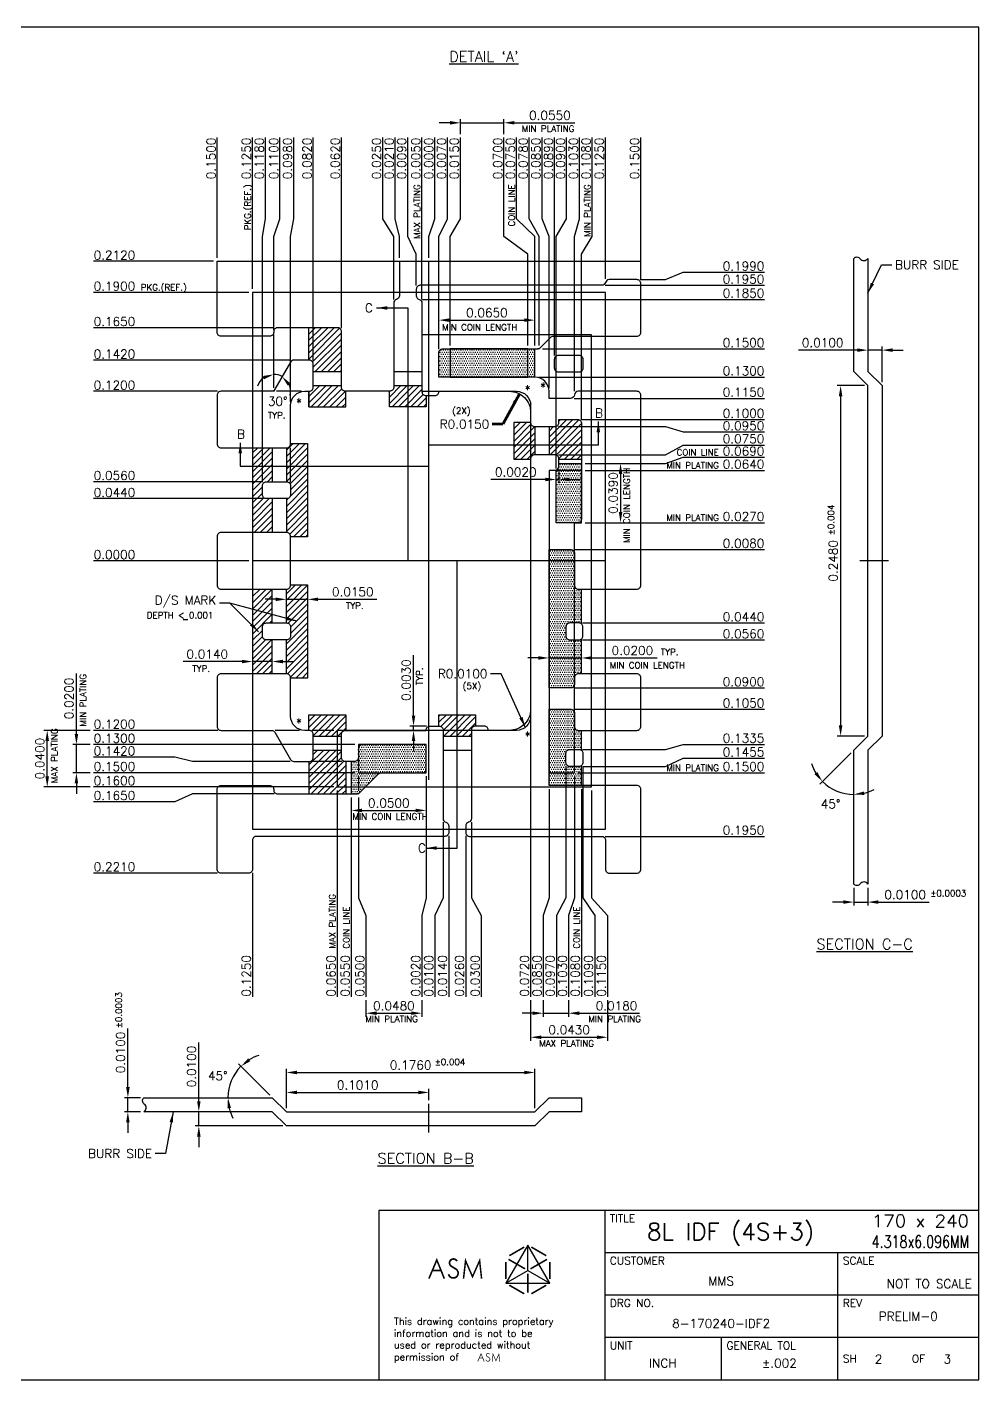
# Model space of a CAD drawing. Extents: x 5 to 821, y 9 to 392.
# Drawn here: x 279.4 to 547.9, y 9 to 392 of the extents above; entities that cross this region are included whole.
import ezdxf
from ezdxf.enums import TextEntityAlignment as Align
from ezdxf.lldxf.tags import DXFTag

# ---------------------------------------------------------------- set-up
doc = ezdxf.new("R2010")
doc.units = 0
doc.header["$LTSCALE"] = 8
doc.header["$MEASUREMENT"] = 0
for name, color, linetype in [('CEN', 2, 'CENTER'), ('COIN-LINE', 4, 'Continuous'), ('DIM', 7, 'Continuous'), ('LF-LINE', 1, 'Continuous'), ('PKG-OUT', 3, 'HIDDEN'), ('PLOTTING-AREA', 5, 'Continuous')]:
    doc.layers.add(name, color=color, linetype=linetype)
doc.styles.add('SIMPLEX', font='SIMPLEX.shx', dxfattribs={"height": 2.5})
doc.styles.get("Standard").update_dxf_attribs({"font": 'SIMPLEX', "height": 3})
tags = doc.linetypes.add('CENTER', pattern=[2, 1.25, -0.25, 0.25, -0.25]).pattern_tags.tags
tags[10:11] = [DXFTag(74, 4), DXFTag(75, 0), DXFTag(340, '0'), DXFTag(46, 1.0), DXFTag(50, 0.0), DXFTag(44, 0.0), DXFTag(45, 0.0)]
tags[8:9] = [DXFTag(74, 4), DXFTag(75, 0), DXFTag(340, '0'), DXFTag(46, 1.0), DXFTag(50, 0.0), DXFTag(44, 0.0), DXFTag(45, 0.0)]
tags[6:7] = [DXFTag(74, 4), DXFTag(75, 0), DXFTag(340, '0'), DXFTag(46, 1.0), DXFTag(50, 0.0), DXFTag(44, 0.0), DXFTag(45, 0.0)]
tags[4:5] = [DXFTag(74, 4), DXFTag(75, 0), DXFTag(340, '0'), DXFTag(46, 1.0), DXFTag(50, 0.0), DXFTag(44, 0.0), DXFTag(45, 0.0)]
tags = doc.linetypes.add('HIDDEN', pattern=[0.375, 0.25, -0.125]).pattern_tags.tags
tags[6:7] = [DXFTag(74, 4), DXFTag(75, 0), DXFTag(340, '0'), DXFTag(46, 1.0), DXFTag(50, 0.0), DXFTag(44, 0.0), DXFTag(45, 0.0)]
tags[4:5] = [DXFTag(74, 4), DXFTag(75, 0), DXFTag(340, '0'), DXFTag(46, 1.0), DXFTag(50, 0.0), DXFTag(44, 0.0), DXFTag(45, 0.0)]
doc.dimstyles.get("Standard").update_dxf_attribs({"dimtxt": 0.18, "dimasz": 0.18, "dimexe": 0.18, "dimexo": 0.0625, "dimgap": 0.09, "dimtad": 0, "dimtih": 1, "dimtoh": 1, "dimdec": 4, "dimzin": 0, "dimdsep": 46, "dimtxsty": 'Standard', "dimcen": 0.09, "dimadec": 0, "dimazin": 0, "dimtfac": 1, "dimtdec": 4, "dimtofl": 0, "dimtmove": 0, "dimatfit": 3, "dimfxl": 0, "dimtolj": 1, "dimtzin": 0, "dimarcsym": 0})
pattern_1 = [(0, (275.1067, 0), (0.3125, 0.625), [0, -0.625])]

# ---------------------------------------------------------------- blocks, each defined once
blk = doc.blocks.new('TABLET1')
at = {"layer": 'PLOTTING-AREA', "color": 1}
for p, q in [((149.21, 47.2), (142.98, 36.4)), ((149.21, 40), (149.21, 47.2)), ((155.45, 36.4), (149.21, 47.2)), ((142.98, 36.4), (149.21, 40)), ((149.21, 40), (155.45, 36.4)), ((142.98, 36.4), (155.45, 36.4))]:
    blk.add_line(p, q, dxfattribs=at)
at = {"layer": 'PLOTTING-AREA'}
for p, q in [((277, 45), (171, 45)), ((277, 33), (171, 33)), ((277, 21), (171, 21)), ((204, 21), (204, 9))]:
    blk.add_line(p, q, dxfattribs=at)
blk.add_lwpolyline([(5, 392), (5, 9), (277, 9), (277, 392)], close=True, dxfattribs=at)
for points in [[(277, 57), (107, 57), (107, 9)], [(171, 57), (171, 9)], [(237, 45), (237, 9)]]:
    blk.add_lwpolyline(points, dxfattribs=at)
at = {"layer": 'PLOTTING-AREA', "color": 1}
for points, const_width in [([(143.99, 44.18), (148.2, 46.61)], 0.45), ([(150.23, 46.61), (154.44, 44.18)], 0.45), ([(121.2, 37.67), (123.44, 42.97), (125.58, 37.67)], 0.453), ([(131.01, 37.67), (131.59, 42.75), (133.55, 38.24), (135.57, 42.75), (136.13, 37.67)], 0.432), ([(142.98, 37.57), (142.98, 42.43)], 0.45), ([(143.76, 43.15), (148.43, 40.45)], 0.45), ([(149.99, 40.45), (154.67, 43.15)], 0.45), ([(155.45, 42.43), (155.45, 37.57)], 0.45), ([(122.19, 40), (124.64, 40)], 0.453), ([(149.21, 33.7), (149.21, 39.1)], 0.45), ([(148.2, 33.39), (143.99, 35.82)], 0.45), ([(154.44, 35.82), (150.23, 33.39)], 0.45), ([(135.04, 14.2), (135.97, 16.41), (136.87, 14.2)], 0.189), ([(139.13, 14.2), (139.37, 16.32), (140.19, 14.44), (141.03, 16.32), (141.26, 14.2)], 0.18), ([(135.45, 15.18), (136.47, 15.18)], 0.189)]:
    blk.add_lwpolyline(points, dxfattribs=dict(at, const_width=const_width))
at = {"layer": 'PLOTTING-AREA', "color": 1, "flags": 128}
for points, const_width in [([(129.17, 42.63, 1.322767), (127.58, 41.17), (128.84, 40.4, -1.508624), (126.78, 38.94)], 0.48), ([(138.36, 16.27, 1.322767), (137.7, 15.67), (138.22, 15.34, -1.508624), (137.37, 14.73)], 0.2)]:
    blk.add_lwpolyline(points, format="xyb", dxfattribs=dict(at, const_width=const_width))
at = {"layer": 'PLOTTING-AREA', "color": 7, "style": 'SIMPLEX'}
for s, height, p in [('TITLE', 2.2, (172.5, 53.65)), ('CUSTOMER', 2.2, (172.5, 41.65)), ('SCALE', 2.2, (238.5, 41.65)), ('DRG NO.', 2.2, (172.5, 29.65)), ('REV', 2.2, (238.5, 29.65)), ('This drawing contains proprietary', 2, (111.31, 24.59)), ('information and is not to be', 2, (111.31, 21.23)), ('used or reproducted without', 2, (111.31, 17.87)), ('UNIT', 2.2, (172.5, 17.65)), ('GENERAL TOL', 2.2, (205.5, 17.65)), ('permission of', 2, (111.31, 14.5))]:
    blk.add_text(s, height=height, dxfattribs=at).set_placement(p)
for s, p in [('SH', (238.5, 15)), ('OF', (258, 15))]:
    blk.add_text(s, height=2.2, dxfattribs=at).set_placement(p, align=Align.MIDDLE_LEFT)
blk = doc.blocks.new('INT2')
for p, q in [((-0.082, 0.134), (-0.062, 0.134)), ((-0.025, 0.134), (-0.005, 0.134)), ((-0.082, 0.124), (-0.062, 0.124)), ((-0.025, 0.124), (-0.005, 0.124)), ((0.075, 0.095), (0.075, 0.075)), ((0.085, 0.095), (0.085, 0.075)), ((-0.111, 0.08), (-0.111, 0.056)), ((-0.101, 0.08), (-0.101, 0.056)), ((-0.111, 0.044), (-0.111, 0.02)), ((-0.101, 0.044), (-0.101, 0.02)), ((-0.111, -0.044), (-0.111, -0.02)), ((-0.101, -0.044), (-0.101, -0.02)), ((-0.111, -0.08), (-0.111, -0.056)), ((-0.101, -0.08), (-0.101, -0.056)), ((-0.082, -0.124), (-0.062, -0.124)), ((0.01, -0.124), (0.03, -0.124)), ((-0.082, -0.134), (-0.062, -0.134)), ((0.01, -0.134), (0.03, -0.134))]:
    blk.add_line(p, q)
blk.add_lwpolyline([(-0.021, 0.212), (-0.021, 0.18765, -0.334986), (-0.023, 0.185, 0.334986), (-0.025, 0.18235), (-0.025, 0.12276, -0.414214), (-0.02776, 0.12), (-0.05924, 0.12, -0.414214), (-0.062, 0.12276), (-0.062, 0.16224, 0.414214), (-0.06476, 0.165), (-0.10724, 0.165, 0.414214), (-0.11, 0.16224), (-0.11, 0.16176, -0.414214), (-0.11276, 0.159), (-0.14724, 0.159, -0.414214), (-0.15, 0.16176), (-0.15, 0.212)], format="xyb")
for points in [[(0.072, 0.11), (0.072, 0.09776, 0.414214), (0.07476, 0.095), (0.08924, 0.095, 0.414214), (0.092, 0.09776), (0.092, 0.1), (0.10524, 0.1, -0.414214), (0.108, 0.09724), (0.108, 0.02976, -0.414214), (0.10524, 0.027), (0.09, 0.027), (0.09, 0.06288, -0.223622), (0.091, 0.065, 0.223622), (0.092, 0.06712), (0.092, 0.07224, 0.414214), (0.08924, 0.075), (0.07476, 0.075, 0.414214), (0.072, 0.07224), (0.072, -0.11, -0.414214), (0.062, -0.12), (0.042, -0.12), (0.042, -0.11976, 0.414214), (0.03924, -0.117), (0.03276, -0.117, 0.414214), (0.03, -0.11976), (0.03, -0.18235, -0.334986), (0.028, -0.185, 0.334986), (0.026, -0.18765), (0.026, -0.19224, 0.414214), (0.02876, -0.195), (0.12224, -0.195, -0.414214), (0.125, -0.19776), (0.125, -0.21824, 0.414214), (0.12776, -0.221), (0.14724, -0.221, 0.414214), (0.15, -0.21824), (0.15, -0.16176, 0.414214), (0.14724, -0.159), (0.085, -0.159), (0.085, -0.105), (0.10024, -0.105, -0.414214), (0.103, -0.10776), (0.103, -0.11724, 0.414214), (0.10576, -0.12), (0.14724, -0.12, 0.414214), (0.15, -0.11724), (0.15, -0.08276, 0.414214), (0.14724, -0.08), (0.10576, -0.08, 0.414214), (0.103, -0.08276), (0.103, -0.08724, -0.414214), (0.10024, -0.09), (0.085, -0.09), (0.085, 0.008), (0.10024, 0.008, -0.414214), (0.103, 0.00524), (0.103, -0.01724, 0.414214), (0.10576, -0.02), (0.14724, -0.02, 0.414214), (0.15, -0.01724), (0.15, 0.11724, 0.414214), (0.14724, 0.12), (0.10574, 0.12, 0.387232), (0.103, 0.1175, -0.387232), (0.10026, 0.115), (0.085, 0.115), (0.085, 0.12, 0.414214), (0.075, 0.13), (0.007, 0.13), (0.007, 0.14724, -0.414214), (0.00976, 0.15), (0.07686, 0.15, 0.198912), (0.07881, 0.15081), (0.08619, 0.15819, -0.198912), (0.08814, 0.159), (0.14724, 0.159, 0.414214), (0.15, 0.16176), (0.15, 0.19624, 0.414214), (0.14724, 0.199), (0.12765, 0.199, 0.334986), (0.125, 0.197, -0.334986), (0.12235, 0.195), (-0.00624, 0.195, 0.414214), (-0.009, 0.19224), (-0.009, 0.18765, 0.334986), (-0.007, 0.185, -0.334986), (-0.005, 0.18235), (-0.005, 0.11976, 0.414214), (-0.00224, 0.117), (0.00424, 0.117, 0.414214), (0.007, 0.11976), (0.007, 0.12), (0.062, 0.12, -0.414214)], [(0.109, 0.14274), (0.109, 0.13626, -0.414214), (0.10624, 0.1335), (0.09176, 0.1335, -0.414214), (0.089, 0.13626), (0.089, 0.14274, -0.414214), (0.09176, 0.1455), (0.10624, 0.1455, -0.414214)], [(-0.08476, 0.142), (-0.09571, 0.142, 0.267949), (-0.09809, 0.14062), (-0.1092, 0.12138, -0.267949), (-0.11159, 0.12), (-0.14724, 0.12, 0.414214), (-0.15, 0.11724), (-0.15, 0.08276, 0.414214), (-0.14724, 0.08), (-0.10076, 0.08, 0.414214), (-0.098, 0.08276), (-0.098, 0.11, -0.414214), (-0.088, 0.12), (-0.08476, 0.12, 0.414214), (-0.082, 0.12276), (-0.082, 0.13924, 0.414214)], [(-0.098, 0.05324), (-0.098, 0.04676, -0.414214), (-0.10076, 0.044), (-0.11524, 0.044, -0.414214), (-0.118, 0.04676), (-0.118, 0.05324, -0.414214), (-0.11524, 0.056), (-0.10076, 0.056, -0.414214)], [(-0.098, -0.01724), (-0.098, 0.01724, 0.414214), (-0.10076, 0.02), (-0.14724, 0.02, 0.414214), (-0.15, 0.01724), (-0.15, -0.01724, 0.414214), (-0.14724, -0.02), (-0.10076, -0.02, 0.414214)], [(-0.098, -0.04676), (-0.098, -0.05324, -0.414214), (-0.10076, -0.056), (-0.11524, -0.056, -0.414214), (-0.118, -0.05324), (-0.118, -0.04676, -0.414214), (-0.11524, -0.044), (-0.10076, -0.044, -0.414214)], [(0.109, -0.05324), (0.109, -0.04676, 0.414214), (0.10624, -0.044), (0.09976, -0.044, 0.414214), (0.097, -0.04676), (0.097, -0.05324, 0.414214), (0.09976, -0.056), (0.10624, -0.056, 0.414214)], [(-0.082, -0.13924), (-0.082, -0.12276, 0.414214), (-0.08476, -0.12), (-0.088, -0.12, -0.414214), (-0.098, -0.11), (-0.098, -0.08276, 0.414214), (-0.10076, -0.08), (-0.14724, -0.08, 0.414214), (-0.15, -0.08276), (-0.15, -0.11724, 0.414214), (-0.14724, -0.12), (-0.11159, -0.12, -0.267949), (-0.1092, -0.12138), (-0.09809, -0.14062, 0.267949), (-0.09571, -0.142), (-0.08476, -0.142, 0.414214)], [(-0.03581, -0.15081, -0.198912), (-0.03386, -0.15), (-0.00476, -0.15, 0.414214), (-0.002, -0.14724), (-0.002, -0.13), (-0.04724, -0.13, 0.414214), (-0.05, -0.13276), (-0.05, -0.13924, -0.414214), (-0.05276, -0.142), (-0.05924, -0.142, -0.414214), (-0.062, -0.13924), (-0.062, -0.12276, -0.414214), (-0.05924, -0.12), (-0.002, -0.12), (-0.002, -0.11976, -0.414214), (0.00076, -0.117), (0.00724, -0.117, -0.414214), (0.01, -0.11976), (0.01, -0.18235, 0.334986), (0.012, -0.185, -0.334986), (0.014, -0.18765), (0.014, -0.19224, -0.414214), (0.01124, -0.195), (-0.12224, -0.195, 0.414214), (-0.125, -0.19776), (-0.125, -0.21824, -0.414214), (-0.12776, -0.221), (-0.14724, -0.221, -0.414214), (-0.15, -0.21824), (-0.15, -0.16176, -0.414214), (-0.14724, -0.159), (-0.11276, -0.159, -0.414214), (-0.11, -0.16176), (-0.11, -0.16224, 0.414214), (-0.10724, -0.165), (-0.05114, -0.165, 0.198912), (-0.04919, -0.16419)], [(0.109, -0.13626), (0.109, -0.14274, -0.414214), (0.10624, -0.1455), (0.09976, -0.1455, -0.414214), (0.097, -0.14274), (0.097, -0.13626, -0.414214), (0.09976, -0.1335), (0.10624, -0.1335, -0.414214)]]:
    blk.add_lwpolyline(points, format="xyb", close=True)
at = {"layer": 'COIN-LINE'}
for p, q in [((0.075, 0.13), (0.075, 0.15)), ((0.092, 0.069), (0.108, 0.069)), ((0.108, -0.04463), (0.108, -0.02)), ((0.108, -0.08), (0.108, -0.05537)), ((0.108, -0.13413), (0.108, -0.12)), ((-0.055, -0.142), (-0.055, -0.165)), ((0.108, -0.159), (0.108, -0.14487))]:
    blk.add_line(p, q, dxfattribs=at)
at = {"layer": 'PKG-OUT'}
for points in [[(0.125, -0.19), (0.125, 0.19), (-0.125, 0.19), (-0.125, -0.19)], [(0.07, 0.15), (0.015, 0.15), (0.015, 0.13), (0.07, 0.13)], [(0.108, 0.064), (0.085, 0.064), (0.085, -0.15), (0.103, -0.15), (0.103, 0.027), (0.108, 0.027)], [(-0.002, -0.15), (-0.002, -0.13), (-0.05, -0.13), (-0.05, -0.15)]]:
    blk.add_lwpolyline(points, close=True, dxfattribs=at)
blk.add_lwpolyline([(0.057, 0.12, -0.414214), (0.072, 0.105), (0.072, -0.105, -0.414214), (0.057, -0.12), (-0.065, -0.12), (-0.065, -0.16), (0.115, -0.16), (0.115, 0.16), (-0.005, 0.16), (-0.005, 0.12)], format="xyb", close=True, dxfattribs=at)

msp = doc.modelspace()

# ---------------------------------------------------------------- hatches: boundary and pattern name
at = {"layer": 'COIN-LINE'}
h = msp.add_hatch(dxfattribs=at)
h.set_pattern_fill('DOTS', color=256, scale=10, style=0)
h.set_pattern_definition(pattern_1)
h.paths.add_polyline_path([(399.23, 300.89), (399.23, 292.89), (421.23, 292.89), (421.23, 300.89)])
h.paths.add_polyline_path([(423.23, 300.89), (421.23, 300.89), (421.23, 292.89), (423.23, 292.89)])
h.paths.add_polyline_path([(396.03, 292.89), (399.23, 292.89), (399.23, 300.89), (397.13, 300.89, 0.414214), (396.03, 299.79)])
h = msp.add_hatch(dxfattribs=at)
h.set_pattern_fill('DOTS', color=256, scale=10, style=0)
h.set_pattern_definition(pattern_1)
h.paths.add_polyline_path([(436.43, 266.49), (436.43, 268.49), (430.03, 268.49), (430.03, 267.74, -0.223622), (429.63, 266.89, 0.115477), (429.32, 266.49)])
h.paths.add_polyline_path([(436.43, 266.49), (429.32, 266.49, 0.105423), (429.23, 266.04), (429.23, 251.69), (435.32, 251.69, 0.414214), (436.43, 252.79)])
h = msp.add_hatch(dxfattribs=at)
h.set_pattern_fill('DOTS', color=256, scale=10, style=0)
h.set_pattern_definition(pattern_1)
h.paths.add_polyline_path([(434.43, 242.99, 0.414214), (433.32, 244.09), (427.23, 244.09), (427.23, 204.89), (433.32, 204.89, 0.414214), (434.43, 205.99), (434.43, 207.79), (434.43, 218.49), (433.13, 218.49, -0.414214), (432.03, 219.59), (432.03, 222.19, -0.414214), (433.13, 223.29), (434.43, 223.29)])
h.paths.add_polyline_path([(436.43, 232.89), (435.53, 232.89, -0.414214), (434.43, 233.99), (434.43, 223.29), (435.72, 223.29, -0.174434), (436.43, 223.04)])
h.paths.add_polyline_path([(436.43, 218.74, -0.174434), (435.72, 218.49), (434.43, 218.49), (434.43, 207.79, -0.414214), (435.53, 208.89), (436.43, 208.89)])
h = msp.add_hatch(dxfattribs=at)
h.set_pattern_fill('DOTS', color=256, scale=10, style=0)
h.set_pattern_definition(pattern_1)
h.paths.add_polyline_path([(432.03, 186.39, -0.414214), (433.13, 187.49), (435.72, 187.49, -0.174434), (436.43, 187.24), (436.43, 192.89), (435.53, 192.89, -0.414214), (434.43, 193.99), (434.43, 197.79, 0.414214), (433.32, 198.89), (427.23, 198.89), (427.23, 177.29), (436.43, 177.29), (436.43, 182.94, -0.174434), (435.72, 182.69), (433.13, 182.69, -0.414214), (432.03, 183.79)])
h = msp.add_hatch(dxfattribs=at)
h.set_pattern_fill('DOTS', color=256, scale=10, style=0)
h.set_pattern_definition(pattern_1)
h.paths.add_polyline_path([(392.43, 188.89), (374.33, 188.89, 0.414214), (373.23, 187.79), (373.23, 185.19, -0.414214), (372.12, 184.09), (371.23, 184.09), (371.23, 174.89), (372.77, 174.89, 0.198912), (373.55, 175.21), (378.9, 180.57, -0.198912), (379.68, 180.89), (391.32, 180.89, 0.414214), (392.43, 181.99)])
at = {"layer": 'DIM'}
h = msp.add_hatch(dxfattribs=at)
h.set_pattern_fill('ANSI31', color=256, scale=10, style=0)
h.set_pattern_definition([(45, (275.1067, 0), (-0.8838835, 0.8838835), [])])
h.paths.add_polyline_path([(368.43, 305.79, 0.414214), (367.32, 306.89), (359.23, 306.89), (359.23, 297.69), (359.32, 297.69, -0.414214), (360.43, 296.59), (360.43, 294.49), (368.43, 294.49)])
h.paths.add_polyline_path([(369.63, 288.89), (369.53, 288.89, -0.414214), (368.43, 289.99), (368.43, 290.49), (360.43, 290.49), (360.43, 289.99, -0.414214), (359.32, 288.89), (359.23, 288.89), (359.23, 284.49), (369.63, 284.49)])
h.paths.add_polyline_path([(392.43, 287.69), (392.33, 287.69, -0.414214), (391.23, 288.79), (391.23, 290.49), (383.23, 290.49), (383.23, 289.99, -0.414214), (382.12, 288.89), (382.03, 288.89), (382.03, 284.49), (392.43, 284.49)])
h.paths.add_polyline_path([(358.83, 274.09), (354.03, 274.09), (354.03, 273.99, -0.414214), (352.92, 272.89), (352.83, 272.89), (352.83, 263.29), (352.92, 263.29, -0.414214), (354.03, 262.19), (354.03, 259.59, -0.414214), (352.92, 258.49), (352.83, 258.49), (352.83, 248.89), (352.92, 248.89, -0.414214), (354.03, 247.79), (354.03, 247.69), (358.83, 247.69)])
h.paths.add_polyline_path([(348.83, 272.89), (346.03, 272.89), (346.03, 263.29), (343.23, 263.29), (343.23, 248.89), (348.83, 248.89), (348.83, 258.49), (347.13, 258.49, -0.414214), (346.03, 259.59), (346.03, 262.19, -0.414214), (347.13, 263.29), (348.83, 263.29)])
h.paths.add_polyline_path([(346.03, 272.89), (343.23, 272.89), (343.23, 263.29), (346.03, 263.29)], flags=16)
h.paths.add_polyline_path([(358.83, 228.36), (352.83, 228.36), (352.83, 223.29), (352.92, 223.29, -0.414214), (354.03, 222.19), (354.03, 219.59, -0.414214), (352.92, 218.49), (352.83, 218.49), (352.83, 208.89), (352.92, 208.89, -0.414214), (354.03, 207.79), (354.03, 207.69), (358.83, 207.69)])
h.paths.add_polyline_path([(358.83, 234.09), (354.03, 234.09), (354.03, 233.99, -0.414214), (352.92, 232.89), (352.83, 232.89), (352.83, 228.36), (358.83, 228.36)])
h.paths.add_polyline_path([(348.83, 232.89), (343.23, 232.89), (343.23, 213.53), (348.83, 213.53), (348.83, 218.49), (347.13, 218.49, -0.414214), (346.03, 219.59), (346.03, 222.19, -0.414214), (347.13, 223.29), (348.83, 223.29)])
h.paths.add_polyline_path([(348.83, 213.53), (343.23, 213.53), (343.23, 208.89), (348.83, 208.89)])
h.paths.add_polyline_path([(369.63, 197.29), (359.23, 197.29), (359.23, 192.89), (359.32, 192.89, -0.414214), (360.43, 191.79), (360.43, 191.29), (367.23, 191.29), (367.23, 192.89), (369.63, 192.89)])
h.paths.add_polyline_path([(369.53, 192.89), (367.23, 192.89), (367.23, 191.29), (368.43, 191.29), (368.43, 191.79, -0.414214)], flags=16)
h.paths.add_polyline_path([(367.23, 187.29), (360.43, 187.29), (360.43, 185.19, -0.414214), (359.32, 184.09), (359.23, 184.09), (359.23, 180.89), (367.23, 180.89)])
h.paths.add_polyline_path([(368.43, 187.29), (367.23, 187.29), (367.23, 180.89), (369.63, 180.89), (369.63, 184.09), (369.53, 184.09, -0.414214), (368.43, 185.19)])
h.paths.add_polyline_path([(369.63, 180.89), (367.23, 180.89), (367.23, 176.89), (369.63, 176.89)], flags=17)
h.paths.add_polyline_path([(369.63, 176.89), (367.23, 176.89), (367.23, 180.89), (359.23, 180.89), (359.23, 174.89), (369.63, 174.89)])
h.paths.add_polyline_path([(406.43, 197.29), (396.03, 197.29), (396.03, 194.09), (396.12, 194.09, -0.414214), (397.23, 192.99), (397.23, 192.89), (405.23, 192.89), (405.23, 192.99, -0.414214), (406.33, 194.09), (406.43, 194.09)])
h.paths.add_polyline_path([(405.23, 192.89), (397.23, 192.89), (397.23, 191.29), (405.23, 191.29)])
h.paths.add_polyline_path([(422.03, 280.09), (417.23, 280.09), (417.23, 269.69), (422.03, 269.69)])
h.paths.add_polyline_path([(423.23, 278.89), (423.13, 278.89, -0.414214), (422.03, 279.99), (422.03, 269.79, -0.414214), (423.13, 270.89), (423.23, 270.89)])
h.paths.add_polyline_path([(429.23, 278.93, -0.069574), (428.92, 278.89), (427.23, 278.89), (427.23, 270.89), (428.92, 270.89, -0.069574), (429.23, 270.85)])
h.paths.add_polyline_path([(436.43, 279.79, 0.414214), (435.32, 280.89), (430.03, 280.89), (430.03, 279.99, -0.334986), (429.23, 278.93), (429.23, 270.85, -0.334986), (430.03, 269.79), (430.03, 269.69), (436.43, 269.69)])

# ---------------------------------------------------------------- linework, layer by layer
msp.add_line((447.49, 265.49), (447.49, 254.69))
for points in [[(424.69, 301.16), (424.43, 300.89), (424.1, 300.89)], [(349.43, 289.25), (349.23, 288.89), (348.78, 288.89)], [(422.03, 280.09), (417.23, 280.09), (417.23, 269.69), (422.03, 269.69)], [(354.03, 274.09), (358.83, 274.09), (358.83, 247.69), (354.03, 247.69)], [(373.47, 175.13), (373.23, 174.89), (372.95, 174.89)]]:
    msp.add_lwpolyline(points)
for points in [[(446.99, 265.49), (447.99, 265.49), (447.49, 268.49)], [(446.99, 254.69), (447.99, 254.69), (447.49, 251.69)]]:
    msp.add_solid(points)
at = {"layer": 'CEN'}
for p, q in [((333.23, 325.69), (453.23, 325.69)), ((393.23, 178.89), (393.23, 325.69)), ((443.23, 240.89), (343.23, 240.89)), ((523.41, 240.89), (515.26, 240.89)), ((393.23, 79.06), (393.23, 87.2))]:
    msp.add_line(p, q, dxfattribs=at)
at = {"layer": 'COIN-LINE'}
for p, q in [((333.23, 332.69), (333.23, 337.69)), ((343.23, 332.69), (343.23, 337.69)), ((346.03, 332.69), (346.91, 337.69)), ((349.23, 332.69), (351, 337.69)), ((354.03, 332.69), (354.91, 337.69)), ((360.43, 332.69), (360.43, 337.69)), ((368.43, 332.69), (368.43, 337.69)), ((383.23, 332.69), (380.13, 337.69)), ((384.83, 332.69), (383.68, 337.69)), ((391.23, 332.69), (391.23, 337.69)), ((393.23, 332.69), (394.91, 337.69)), ((396.03, 332.69), (398.51, 337.69)), ((399.23, 332.69), (402.15, 337.69)), ((423.23, 332.69), (418.03, 337.69)), ((424.43, 332.69), (421.64, 337.69)), ((427.23, 332.69), (425.28, 337.69)), ((428.83, 332.69), (428.83, 337.69)), ((429.23, 332.69), (432.22, 337.69)), ((434.43, 332.69), (435.89, 337.69)), ((443.23, 332.69), (443.23, 337.69)), ((453.23, 332.69), (453.23, 337.69)), ((389.63, 327.69), (387.24, 332.69)), ((421.23, 327.69), (414.45, 332.69)), ((436.43, 327.69), (439.47, 332.69)), ((326.23, 325.69), (321.23, 325.69)), ((460.23, 320.49), (465.23, 322.59)), ((460.23, 318.89), (465.23, 318.89)), ((326.23, 316.89), (321.23, 316.89)), ((460.23, 314.89), (465.23, 314.89)), ((326.23, 306.89), (321.23, 306.89)), ((326.23, 297.69), (321.23, 297.69)), ((460.23, 292.89), (465.23, 292.89)), ((326.23, 288.89), (321.23, 288.89)), ((460.23, 286.89), (465.23, 286.89)), ((460.23, 280.89), (465.23, 280.89)), ((460.23, 278.89), (465.23, 277.37)), ((460.23, 270.89), (465.23, 273.67)), ((460.23, 268.49), (465.23, 270.19)), ((460.23, 266.49), (465.23, 266.49)), ((326.23, 263.29), (321.23, 263.29)), ((326.23, 258.49), (321.23, 258.49)), ((460.23, 251.69), (465.23, 251.69)), ((460.23, 244.09), (465.23, 244.09)), ((326.23, 240.89), (321.23, 240.89)), ((460.23, 223.29), (465.23, 223.29)), ((460.23, 218.49), (465.23, 218.49)), ((460.23, 204.89), (465.23, 204.89)), ((460.23, 198.89), (465.23, 198.89)), ((326.23, 192.89), (321.23, 192.89)), ((326.23, 188.89), (321.23, 188.89)), ((460.23, 187.49), (465.23, 188.91)), ((326.23, 184.09), (321.23, 185.31)), ((460.23, 182.69), (465.23, 185.01)), ((326.23, 180.89), (321.23, 180.89)), ((460.23, 180.89), (465.23, 180.89)), ((326.23, 176.89), (321.23, 176.89)), ((326.23, 174.89), (321.23, 172.69)), ((460.23, 162.89), (465.23, 162.89)), ((326.23, 152.49), (321.23, 152.49)), ((343.23, 145.49), (343.23, 140.49)), ((367.23, 145.49), (367.23, 140.49)), ((371.23, 145.49), (371.23, 140.49)), ((373.23, 145.49), (375.38, 140.49)), ((392.43, 145.49), (391.21, 140.49)), ((397.23, 145.49), (394.91, 140.49)), ((398.83, 145.49), (398.83, 140.49)), ((403.63, 145.49), (403.63, 140.49)), ((405.23, 145.49), (408.04, 140.49)), ((422.03, 145.49), (422.03, 140.49)), ((427.23, 145.49), (425.58, 140.49)), ((432.03, 145.49), (429.32, 140.49)), ((434.43, 145.49), (432.78, 140.49)), ((436.43, 145.49), (436.43, 140.49)), ((436.83, 145.49), (440.17, 140.49)), ((439.23, 145.49), (443.81, 140.49))]:
    msp.add_line(p, q, dxfattribs=at)
for points in [[(517.56, 187.29), (517.56, 149.34, 0.548246), (515.38, 149.44, -0.482913), (513.56, 149.34), (513.56, 187.29), (517.56, 191.29), (517.56, 290.49), (513.56, 294.49), (513.56, 326.52, -0.482913), (515.38, 326.42, 0.548246), (517.56, 326.52), (517.56, 294.49), (521.56, 290.49), (521.56, 191.29)], [(436.43, 84.91), (427.23, 84.91), (423.23, 80.91), (352.83, 80.91), (348.83, 84.91), (312.47, 84.91, 0.548246), (312.57, 87.09, -0.482913), (312.47, 88.91), (348.83, 88.91), (352.83, 84.91), (423.23, 84.91), (427.23, 88.91), (436.43, 88.91)]]:
    msp.add_lwpolyline(points, format="xyb", close=True, dxfattribs=at)
at = {"layer": 'DIM'}
for p, q in [((399.15, 364.9), (396.15, 364.9)), ((402.15, 361.69), (402.15, 365.9)), ((402.15, 364.9), (414.45, 364.9)), ((414.45, 361.69), (414.45, 365.9)), ((417.45, 364.9), (434.53, 364.9)), ((333.23, 337.69), (333.23, 360.69)), ((343.23, 337.69), (343.23, 360.69)), ((346.91, 337.69), (346.91, 360.69)), ((351, 337.69), (351, 360.69)), ((354.91, 337.69), (354.91, 360.69)), ((360.43, 337.69), (360.43, 360.69)), ((368.43, 337.69), (368.43, 360.69)), ((380.13, 337.69), (380.13, 360.69)), ((383.68, 337.69), (383.68, 360.69)), ((387.24, 332.69), (387.24, 360.69)), ((391.23, 337.69), (391.23, 360.69)), ((394.91, 337.69), (394.91, 360.69)), ((398.51, 337.69), (398.51, 360.69)), ((402.15, 337.69), (402.15, 360.69)), ((414.45, 332.69), (414.45, 360.69)), ((418.03, 337.69), (418.03, 360.69)), ((421.64, 337.69), (421.64, 360.69)), ((425.28, 337.69), (425.28, 360.69)), ((428.83, 337.69), (428.83, 360.69)), ((432.22, 337.69), (432.22, 360.69)), ((435.89, 337.69), (435.89, 360.69)), ((439.47, 332.69), (439.47, 360.69)), ((443.23, 337.69), (443.23, 360.69)), ((453.23, 337.69), (453.23, 360.69)), ((333.23, 326.69), (333.23, 332.69)), ((343.23, 317.89), (343.23, 332.69)), ((346.03, 263.19), (346.03, 332.69)), ((349.23, 306.26), (349.23, 332.69)), ((354.03, 285.89), (354.03, 332.69)), ((360.43, 297.59), (360.43, 332.69)), ((368.43, 306.79), (368.43, 332.69)), ((383.23, 314.83), (383.23, 332.69)), ((384.83, 326.69), (384.83, 332.69)), ((391.23, 314.83), (391.23, 332.69)), ((393.23, 326.69), (393.23, 332.69)), ((396.03, 300.79), (396.03, 332.69)), ((399.23, 301.89), (399.23, 332.69)), ((423.23, 301.89), (423.23, 332.69)), ((424.43, 301.89), (424.43, 332.69)), ((427.23, 289.89), (427.23, 332.69)), ((428.83, 298.99), (428.83, 332.69)), ((429.23, 267.04), (429.23, 332.69)), ((434.43, 288.89), (434.43, 332.69)), ((443.23, 320.69), (443.23, 332.69)), ((453.23, 320.39), (453.23, 332.69)), ((321.23, 325.69), (298.23, 325.69)), ((332.23, 325.69), (326.23, 325.69)), ((389.63, 318.79), (389.63, 327.69)), ((421.23, 301.89), (421.23, 327.69)), ((436.43, 280.79), (436.43, 327.69)), ((465.23, 322.59), (488.23, 322.59)), ((443.17, 318.89), (460.23, 318.89)), ((453.12, 320.49), (460.23, 320.49)), ((465.23, 318.89), (488.23, 318.89)), ((321.23, 316.89), (298.23, 316.89)), ((342.23, 316.89), (326.23, 316.89)), ((391.43, 314.89), (460.23, 314.89)), ((465.23, 314.89), (488.23, 314.89)), ((387.23, 312.48), (387.23, 240.89)), ((321.23, 306.89), (298.23, 306.89)), ((349.33, 306.89), (326.23, 306.89)), ((359.23, 297.69), (359.23, 306.89)), ((399.03, 309.03), (420.23, 309.03)), ((349.23, 289.89), (349.23, 304.96)), ((425.43, 300.89), (460.23, 300.89)), ((460.23, 300.89), (465.23, 300.89)), ((465.23, 300.89), (488.23, 300.89)), ((514.56, 300.54), (497.95, 300.54)), ((521.56, 300.54), (517.56, 300.54)), ((521.56, 291.49), (521.56, 301.54)), ((524.56, 300.54), (527.56, 300.54)), ((321.23, 297.69), (298.23, 297.69)), ((353.94, 297.69), (326.23, 297.69)), ((424.23, 292.89), (460.23, 292.89)), ((465.23, 292.89), (488.23, 292.89)), ((321.23, 288.89), (298.23, 288.89)), ((333.35, 288.89), (326.23, 288.89)), ((357.03, 288.89), (349.99, 288.89)), ((359.23, 284.49), (359.23, 288.89)), ((516.56, 290.49), (508.83, 290.49)), ((509.83, 287.49), (509.83, 194.29)), ((434.33, 286.89), (460.23, 286.89)), ((465.23, 286.89), (488.23, 286.89)), ((436.32, 280.89), (460.23, 280.89)), ((465.23, 280.89), (488.23, 280.89)), ((429.92, 278.89), (460.23, 278.89)), ((465.23, 277.37), (488.23, 277.37)), ((354.03, 263.19), (354.03, 272.86)), ((441.2, 273.68), (393.23, 273.68)), ((465.23, 273.67), (488.23, 273.67)), ((417.23, 269.69), (422.03, 269.69)), ((429.92, 270.89), (460.23, 270.89)), ((430.03, 269.69), (436.43, 269.69)), ((437.43, 268.49), (460.23, 268.49)), ((465.23, 270.19), (488.23, 270.19)), ((339.77, 267.71), (393.23, 267.71)), ((430.03, 266.74), (430.03, 262.92)), ((437.43, 266.49), (460.23, 266.49)), ((465.23, 266.49), (488.23, 266.49)), ((321.23, 263.29), (298.23, 263.29)), ((346.13, 263.29), (326.23, 263.29)), ((426.23, 263.92), (410.76, 263.92)), ((430.03, 263.92), (429.23, 263.92)), ((433.03, 263.92), (436.03, 263.92)), ((321.23, 258.49), (298.23, 258.49)), ((346.13, 258.49), (326.23, 258.49)), ((437.43, 251.69), (460.23, 251.69)), ((465.23, 251.69), (488.23, 251.69)), ((434.32, 244.09), (460.23, 244.09)), ((465.23, 244.09), (488.23, 244.09)), ((321.23, 240.89), (298.23, 240.89)), ((342.23, 240.89), (326.23, 240.89)), ((401.23, 159.58), (401.23, 240.89)), ((349.83, 229.99), (346.83, 229.99)), ((352.83, 229.99), (358.83, 229.99)), ((361.83, 229.99), (378.43, 229.99)), ((323.59, 224.31), (324.93, 224.31)), ((436.72, 223.29), (460.23, 223.29)), ((465.23, 223.29), (488.23, 223.29)), ((436.72, 218.49), (460.23, 218.49)), ((465.23, 218.49), (488.23, 218.49)), ((340.23, 212.38), (323.62, 212.38)), ((348.83, 212.38), (343.23, 212.38)), ((351.83, 212.38), (354.83, 212.38)), ((388.85, 197.09), (388.85, 214.17)), ((424.23, 213.39), (421.23, 213.39)), ((427.23, 213.39), (436.43, 213.39)), ((439.43, 213.39), (457.88, 213.39)), ((293.35, 191.89), (293.35, 208.97)), ((434.32, 204.89), (460.23, 204.89)), ((465.23, 204.89), (488.23, 204.89)), ((422.03, 195.89), (422.03, 145.49)), ((434.32, 198.89), (460.23, 198.89)), ((465.23, 198.89), (488.23, 198.89)), ((297.23, 192.89), (284.08, 192.89)), ((321.23, 192.89), (298.23, 192.89)), ((333.41, 192.89), (326.23, 192.89)), ((356.51, 192.89), (349.61, 192.89)), ((366.23, 192.89), (360.37, 192.89)), ((392.53, 194.09), (387.85, 194.09)), ((388.85, 192.89), (388.85, 194.09)), ((285.08, 179.89), (285.08, 189.89)), ((297.23, 188.89), (292.35, 188.89)), ((293.35, 180.89), (293.35, 188.89)), ((321.23, 188.89), (298.23, 188.89)), ((372.23, 188.89), (326.23, 188.89)), ((388.85, 189.89), (388.85, 186.89)), ((465.23, 188.91), (488.23, 188.91)), ((516.56, 191.29), (508.83, 191.29)), ((321.23, 185.31), (298.23, 185.31)), ((353.92, 184.09), (326.23, 184.09)), ((359.23, 184.09), (359.23, 174.89)), ((368.53, 184.09), (360.19, 184.09)), ((369.63, 184.09), (369.63, 174.89)), ((436.72, 187.49), (460.23, 187.49)), ((465.23, 185.01), (488.23, 185.01)), ((512.85, 186.58), (503.98, 177.71)), ((297.23, 180.89), (292.35, 180.89)), ((321.23, 180.89), (298.23, 180.89)), ((372.23, 180.89), (326.23, 180.89)), ((432.03, 182.79), (432.03, 145.49)), ((435.43, 180.89), (460.23, 180.89)), ((436.72, 182.69), (460.23, 182.69)), ((436.83, 182.79), (436.83, 145.49)), ((465.23, 180.89), (488.23, 180.89)), ((297.23, 176.89), (284.08, 176.89)), ((293.35, 177.89), (293.35, 174.89)), ((321.23, 176.89), (298.23, 176.89)), ((366.23, 176.89), (326.23, 176.89)), ((373.23, 179.89), (373.23, 175.81)), ((392.43, 179.89), (392.43, 145.49)), ((427.23, 176.29), (427.23, 145.49)), ((434.43, 179.89), (434.43, 145.49)), ((436.43, 176.29), (436.43, 145.49)), ((321.23, 172.69), (298.23, 172.69)), ((349.33, 174.89), (326.23, 174.89)), ((367.23, 175.89), (367.23, 145.49)), ((371.23, 173.89), (371.23, 145.49)), ((373.23, 173.91), (373.23, 145.49)), ((439.23, 175.89), (439.23, 145.49)), ((374.23, 170.23), (389.43, 170.23)), ((397.23, 166.95), (397.23, 145.49)), ((405.23, 166.95), (405.23, 145.49)), ((398.83, 162.99), (398.83, 145.49)), ((403.63, 162.99), (403.63, 145.49)), ((443.12, 162.89), (460.23, 162.89)), ((465.23, 162.89), (488.23, 162.89)), ((321.23, 152.49), (298.23, 152.49)), ((333.33, 152.49), (326.23, 152.49)), ((343.23, 152.59), (343.23, 145.49)), ((513.56, 148.34), (513.56, 143.28)), ((517.56, 148.34), (517.56, 143.28)), ((510.56, 144.28), (507.56, 144.28)), ((513.56, 144.28), (517.56, 144.28)), ((520.56, 144.28), (534.93, 144.28)), ((343.23, 140.49), (343.23, 117.49)), ((367.23, 140.49), (367.23, 117.49)), ((371.23, 140.49), (371.23, 117.49)), ((375.38, 140.49), (375.38, 117.49)), ((391.21, 140.49), (391.21, 117.49)), ((394.91, 140.49), (394.91, 117.49)), ((398.83, 140.49), (398.83, 117.49)), ((403.63, 140.49), (403.63, 117.49)), ((408.04, 140.49), (408.04, 117.49)), ((422.03, 140.49), (422.03, 117.49)), ((425.58, 140.49), (425.58, 117.49)), ((429.32, 140.49), (429.32, 117.49)), ((432.78, 140.49), (432.78, 117.49)), ((436.43, 140.49), (436.43, 117.49)), ((440.17, 140.49), (440.17, 117.49)), ((443.81, 140.49), (443.81, 117.49)), ((375.38, 116.49), (375.38, 111.82)), ((391.21, 116.49), (391.21, 111.82)), ((422.03, 116.49), (422.03, 105.01)), ((425.58, 116.49), (425.58, 111.82)), ((432.78, 116.49), (432.78, 111.82)), ((443.81, 116.49), (443.81, 105.01)), ((378.38, 112.82), (388.21, 112.82)), ((422.58, 112.82), (419.58, 112.82)), ((425.58, 112.82), (432.78, 112.82)), ((435.78, 112.82), (452.86, 112.82)), ((307.93, 91.91), (307.93, 108.52)), ((328.03, 87.91), (328.03, 104.52)), ((425.03, 106.01), (440.81, 106.01)), ((348.12, 89.62), (339.25, 98.49)), ((352.83, 85.91), (352.83, 97.04)), ((355.83, 96.04), (420.23, 96.04)), ((423.23, 85.91), (423.23, 97.04)), ((311.47, 88.91), (306.93, 88.91)), ((307.93, 84.91), (307.93, 88.91)), ((352.83, 85.91), (352.83, 91.39)), ((355.83, 90.39), (390.23, 90.39)), ((393.23, 88.2), (393.23, 91.39)), ((311.47, 84.91), (306.93, 84.91)), ((328.03, 80.91), (328.03, 84.91)), ((307.93, 81.91), (307.93, 78.91)), ((351.83, 80.91), (327.03, 80.91)), ((328.03, 77.91), (328.03, 74.91))]:
    msp.add_line(p, q, dxfattribs=at)
for points in [[(359.23, 288.89), (359.23, 284.49), (369.63, 284.49), (369.63, 288.89)], [(392.43, 287.69), (392.43, 284.49), (382.03, 284.49), (382.03, 288.89)], [(354.03, 234.09), (358.83, 234.09), (358.83, 207.69), (354.03, 207.69)], [(359.23, 192.89), (359.23, 197.29), (369.63, 197.29), (369.63, 192.89)], [(396.03, 194.09), (396.03, 197.29), (406.43, 197.29), (406.43, 194.09)]]:
    msp.add_lwpolyline(points, dxfattribs=at)
for centre, radius, start, end in [((349.23, 288.89), 4.79, 126.4948, 162.9895), ((349.23, 288.89), 4.79, 60, 90), ((349.23, 288.89), 4.79, 347.0105, 23.5052), ((513.56, 187.29), 12.55, 197.5326, 211.2663), ((513.56, 187.29), 12.55, 225, 270), ((513.56, 187.29), 12.55, 283.7337, 297.4674), ((348.83, 88.91), 12.55, 107.5326, 121.2663), ((348.83, 88.91), 12.55, 135, 180), ((348.83, 88.91), 12.55, 193.7337, 207.4674)]:
    msp.add_arc(centre, radius, start, end, dxfattribs=at)
for points in [[(399.15, 365.4), (399.15, 364.4), (402.15, 364.9)], [(417.45, 365.4), (417.45, 364.4), (414.45, 364.9)], [(399.03, 309.53), (399.03, 308.53), (396.03, 309.03)], [(420.23, 309.53), (420.23, 308.53), (423.23, 309.03)], [(514.56, 301.04), (514.56, 300.04), (517.56, 300.54)], [(524.56, 301.04), (524.56, 300.04), (521.56, 300.54)], [(346.22, 293.22), (346.53, 292.27), (349.23, 293.68)], [(353.25, 290.47), (353.99, 291.13), (351.62, 293.04)], [(509.33, 287.49), (510.33, 287.49), (509.83, 290.49)], [(426.23, 264.42), (426.23, 263.42), (429.23, 263.92)], [(433.03, 264.42), (433.03, 263.42), (430.03, 263.92)], [(349.83, 230.49), (349.83, 229.49), (352.83, 229.99)], [(361.83, 230.49), (361.83, 229.49), (358.83, 229.99)], [(340.23, 212.88), (340.23, 211.88), (343.23, 212.38)], [(351.83, 212.88), (351.83, 211.88), (348.83, 212.38)], [(424.23, 213.89), (424.23, 212.89), (427.23, 213.39)], [(439.43, 213.89), (439.43, 212.89), (436.43, 213.39)], [(388.35, 197.09), (389.35, 197.09), (388.85, 194.09)], [(284.58, 189.89), (285.58, 189.89), (285.08, 192.89)], [(292.85, 191.89), (293.85, 191.89), (293.35, 188.89)], [(388.35, 189.89), (389.35, 189.89), (388.85, 192.89)], [(509.33, 194.29), (510.33, 194.29), (509.83, 191.29)], [(292.85, 177.89), (293.85, 177.89), (293.35, 180.89)], [(503.23, 181.09), (502.44, 180.47), (504.68, 178.42)], [(284.58, 179.89), (285.58, 179.89), (285.08, 176.89)], [(516.59, 174.61), (516.47, 175.6), (513.56, 174.75)], [(374.23, 170.73), (374.23, 169.73), (371.23, 170.23)], [(389.43, 170.73), (389.43, 169.73), (392.43, 170.23)], [(510.56, 144.78), (510.56, 143.78), (513.56, 144.28)], [(520.56, 144.78), (520.56, 143.78), (517.56, 144.28)], [(378.38, 113.32), (378.38, 112.32), (375.38, 112.82)], [(388.21, 113.32), (388.21, 112.32), (391.21, 112.82)], [(422.58, 113.32), (422.58, 112.32), (425.58, 112.82)], [(435.78, 113.32), (435.78, 112.32), (432.78, 112.82)], [(425.03, 106.51), (425.03, 105.51), (422.03, 106.01)], [(440.81, 106.51), (440.81, 105.51), (443.81, 106.01)], [(342.62, 99.24), (342.01, 100.03), (339.96, 97.78)], [(355.83, 96.54), (355.83, 95.54), (352.83, 96.04)], [(420.23, 96.54), (420.23, 95.54), (423.23, 96.04)], [(307.43, 91.91), (308.43, 91.91), (307.93, 88.91)], [(336.14, 85.87), (337.14, 85.99), (336.28, 88.91)], [(355.83, 90.89), (355.83, 89.89), (352.83, 90.39)], [(390.23, 90.89), (390.23, 89.89), (393.23, 90.39)], [(307.43, 81.91), (308.43, 81.91), (307.93, 84.91)], [(327.53, 87.91), (328.53, 87.91), (328.03, 84.91)], [(327.53, 77.91), (328.53, 77.91), (328.03, 80.91)]]:
    msp.add_solid(points, dxfattribs=at)

# ---------------------------------------------------------------- block references
msp.add_blockref('TABLET1', (272, 0))
at = {"layer": 'LF-LINE', "xscale": 400, "yscale": 400, "zscale": 400}
msp.add_blockref('INT2', (393.23, 240.89), dxfattribs=at)

# ---------------------------------------------------------------- texts
at = {"style": 'SIMPLEX'}
for s, p in [('MMS', (476, 35)), ('8-170240-IDF2', (476, 23))]:
    msp.add_text(s, height=2.5, dxfattribs=at).set_placement(p, align=Align.BOTTOM_CENTER)
msp.add_text('NOT TO SCALE', height=2.5, dxfattribs=at).set_placement((547, 35), align=Align.RIGHT)
msp.add_text('PRELIM-0', height=2.5, dxfattribs=at).set_placement((529, 27), align=Align.MIDDLE_CENTER)
for s, p in [('2', (519.5, 14.88)), ('3', (539, 14.88))]:
    msp.add_text(s, height=2.5, dxfattribs=at).set_placement(p, align=Align.MIDDLE_LEFT)
for s, p in [('INCH', (459.5, 15)), ('%%P.002', (492.5, 15))]:
    msp.add_text(s, height=2.5, dxfattribs=at).set_placement(p, align=Align.TOP_CENTER)
at = {"insert": (445.39, 260.09), "char_height": 2.5, "attachment_point": 5, "rotation": 90, "style": 'SIMPLEX'}
msp.add_mtext('\\A1;0.0390', dxfattribs=at)
at = {"layer": 'DIM', "style": 'SIMPLEX'}
for s, height, p in [('MIN PLATING', 1.8, (419.53, 362.31)), ('0.2120', 2.5, (298.23, 326.19)), ('0.1900', 2.5, (298.23, 317.39)), ('PKG.(REF.)', 1.8, (311.58, 317.39)), ('C', 2.5, (375.07, 311.24)), ('0.1650', 2.5, (298.23, 307.39)), ('MIN COIN LENGTH', 1.8, (396.94, 306.11)), ('0.1420', 2.5, (298.23, 298.19)), ('0.1200', 2.5, (298.23, 289.39)), ('*', 2.5, (424.7, 288.86)), ('30%%d', 2.5, (347.6, 284.81)), ('*', 2.5, (420.3, 288.13)), ('*', 2.5, (355.53, 284.41)), ('(2X)', 1.8, (399.78, 282.46)), ('B', 2.5, (440.26, 281.48)), ('TYP.', 1.8, (347.58, 281.17)), ('B', 2.5, (338.83, 275.51)), ('0.0560', 2.5, (298.23, 263.79)), ('0.0440', 2.5, (298.23, 258.99)), ('0.0000', 2.5, (298.23, 241.39)), ('DEPTH < 0.001', 1.8, (313.27, 224.6)), ('TYP.', 1.8, (369.71, 227.27)), ('TYP.', 1.8, (326.19, 209.45)), ('MIN COIN LENGTH', 1.8, (444.44, 210.42)), ('(5X)', 1.8, (402.76, 204.55)), ('0.1200', 2.5, (298.23, 193.39)), ('*', 2.5, (355.53, 193.8)), ('0.1300', 2.5, (298.23, 189.39)), ('*', 2.5, (420.3, 190.09)), ('0.1420', 2.5, (298.23, 185.81)), ('0.1500', 2.5, (298.23, 181.39)), ('0.1600', 2.5, (298.23, 177.39)), ('0.1650', 2.5, (298.23, 173.19)), ('45%%D', 2.5, (504.21, 170.81)), ('MIN COIN LENGTH', 1.8, (371.56, 167.61)), ('C', 2.5, (390.1, 158.33)), ('0.2210', 2.5, (298.23, 152.99)), ('%%p0.0003', 1.8, (535.26, 145.9)), ('MIN PLATING', 1.8, (375.19, 110.31)), ('MIN PLATING', 1.8, (438.38, 110.31)), ('MAX PLATING', 1.8, (424.46, 103.35)), ('%%p0.004', 1.8, (394.87, 98.12)), ('45%%D', 2.5, (330.61, 93.85))]:
    msp.add_text(s, height=height, dxfattribs=at).set_placement(p)
for s, height, p in [('0.1500', 2.5, (332.73, 360.69)), ('0.1250', 2.5, (342.73, 360.69)), ('0.1180', 2.5, (346.41, 360.69)), ('0.1100', 2.5, (350.5, 360.69)), ('0.0980', 2.5, (354.41, 360.69)), ('0.0820', 2.5, (359.93, 360.69)), ('0.0620', 2.5, (367.93, 360.69)), ('0.0250', 2.5, (379.63, 360.69)), ('0.0210', 2.5, (383.18, 360.69)), ('0.0090', 2.5, (386.74, 360.69)), ('0.0050', 2.5, (390.73, 360.69)), ('0.0000', 2.5, (394.41, 360.69)), ('0.0070', 2.5, (398.01, 360.69)), ('0.0150', 2.5, (401.65, 360.69)), ('0.0700', 2.5, (413.95, 360.69)), ('0.0750', 2.5, (417.53, 360.69)), ('0.0780', 2.5, (421.14, 360.69)), ('0.0850', 2.5, (424.78, 360.69)), ('0.0890', 2.5, (428.33, 360.69)), ('0.0900', 2.5, (431.72, 360.69)), ('0.1030', 2.5, (435.39, 360.69)), ('0.1080', 2.5, (438.97, 360.69)), ('0.1250', 2.5, (442.73, 360.69)), ('0.1500', 2.5, (452.73, 360.69)), ('PKG.(REF.)', 1.8, (342.73, 347.5)), ('MAX PLATING', 1.8, (390.73, 347.5)), ('COIN LINE', 1.8, (417.53, 347.5)), ('MIN PLATING', 1.8, (438.97, 347.5))]:
    msp.add_text(s, height=height, rotation=90, dxfattribs=at).set_placement(p, align=Align.RIGHT)
for s, height, p in [('0.1990', 2.5, (488.23, 323.09)), ('0.1950', 2.5, (488.23, 319.39)), ('0.1850', 2.5, (488.23, 315.39)), ('0.1500', 2.5, (488.23, 301.39)), ('0.1300', 2.5, (488.23, 293.39)), ('0.1150', 2.5, (488.23, 287.39)), ('0.1000', 2.5, (488.23, 281.39)), ('0.0950', 2.5, (488.23, 277.87)), ('0.0750', 2.5, (488.23, 274.17)), ('COIN LINE', 1.8, (475.34, 270.69)), ('0.0690', 2.5, (488.23, 270.69)), ('MIN PLATING', 1.8, (475.34, 266.99)), ('0.0640', 2.5, (488.23, 266.99)), ('MIN PLATING', 1.8, (475.34, 252.19)), ('0.0270', 2.5, (488.23, 252.19)), ('0.0080', 2.5, (488.23, 244.59)), ('0.0440', 2.5, (488.23, 223.79)), ('0.0560', 2.5, (488.23, 218.99)), ('0.0900', 2.5, (488.23, 205.39)), ('0.1050', 2.5, (488.23, 199.39)), ('0.1335', 2.5, (488.23, 189.41)), ('0.1455', 2.5, (488.23, 185.51)), ('0.1500', 2.5, (488.23, 181.39)), ('MIN PLATING', 1.8, (475.34, 181.39)), ('0.1950', 2.5, (488.23, 163.39))]:
    msp.add_text(s, height=height, dxfattribs=at).set_placement(p, align=Align.RIGHT)
for s, height, p in [('MIN COIN LENGTH', 1.8, (450.13, 245.92)), ('%%p0.004', 1.8, (508, 248.16)), ('MIN PLATING', 1.8, (296.09, 194)), ('TYP.', 1.8, (391.44, 205.68)), ('MAX PLATING', 1.8, (288.04, 177.94)), ('MAX PLATING', 1.8, (366.73, 131.07)), ('COIN LINE', 1.8, (370.73, 131.07)), ('COIN LINE', 1.8, (435.93, 131.07)), ('0.1250', 2.5, (342.73, 117.49)), ('0.0650', 2.5, (366.73, 117.49)), ('0.0550', 2.5, (370.73, 117.49)), ('0.0500', 2.5, (374.88, 117.49)), ('0.0020', 2.5, (390.71, 117.49)), ('0.0100', 2.5, (394.41, 117.49)), ('0.0140', 2.5, (398.33, 117.49)), ('0.0260', 2.5, (403.13, 117.49)), ('0.0300', 2.5, (407.54, 117.49)), ('0.0720', 2.5, (421.53, 117.49)), ('0.0850', 2.5, (425.08, 117.49)), ('0.0970', 2.5, (428.82, 117.49)), ('0.1030', 2.5, (432.28, 117.49)), ('0.1080', 2.5, (435.93, 117.49)), ('0.1090', 2.5, (439.67, 117.49)), ('0.1150', 2.5, (443.31, 117.49)), ('%%p0.0003', 1.8, (306.24, 108.6))]:
    msp.add_text(s, height=height, rotation=90, dxfattribs=at).set_placement(p)
for s, insert, char_height, attachment_point in [('\\A1;0.0550', (427.49, 367), 2.5, 5), ('\\A1;BURR SIDE', (525.24, 325.94), 2.5, 1), ('\\A1;0.0650', (409.63, 311.13), 2.5, 5), ('\\A1;0.0100', (504.75, 302.64), 2.5, 5), ('R0.0150', (410.29, 278.32), 2.5, 9), ('\\A1;0.0020', (417.8, 266.02), 2.5, 5), ('\\A1;D/S MARK', (332.99, 227.66), 2.5, 9), ('\\A1;0.0150', (371.63, 232.09), 2.5, 5), ('\\A1;0.0140', (330.42, 214.48), 2.5, 5), ('\\A1;0.0200', (450.84, 215.49), 2.5, 5), ('TYP.', (461.41, 215.06), 1.8, 5), ('\\A1;R0.0100', (409.78, 207.69), 2.5, 9), ('\\A1;0.0500', (381.83, 172.33), 2.5, 5), ('\\A1;0.0100', (528.12, 146.38), 2.5, 5), ('\\A1;0.0480', (383.29, 114.92), 2.5, 5), ('0.0180', (446.36, 114.92), 2.5, 5), ('0.0430', (432.92, 108.11), 2.5, 5), ('\\A1;0.1760', (388.03, 98.14), 2.5, 5), ('\\A1;0.1010', (373.03, 92.49), 2.5, 5), ('BURR SIDE', (314.77, 71.84), 2.5, 9)]:
    msp.add_mtext(s, dxfattribs=dict(at, insert=insert, char_height=char_height, attachment_point=attachment_point))
at = {"layer": 'DIM', "char_height": 2.5, "attachment_point": 5, "rotation": 90, "style": 'SIMPLEX'}
for s, insert in [('\\A1;0.2480', (507.73, 240.89)), ('\\A1;0.0030', (386.75, 207.13)), ('\\A1;0.0200', (291.25, 201.93)), ('\\A1;0.0400', (282.98, 184.89)), ('\\A1;0.0100', (305.83, 101.71)), ('\\A1;0.0100', (325.93, 97.71))]:
    msp.add_mtext(s, dxfattribs=dict(at, insert=insert))
at = {"layer": 'LF-LINE', "style": 'SIMPLEX'}
for s, p in [("%%uDETAIL `A'", (398.96, 382.15)), ('%%uSECTION C-C', (503.01, 130.88)), ('%%uSECTION B-B', (378.67, 70.24))]:
    msp.add_text(s, height=3, dxfattribs=at).set_placement(p)
msp.add_text('8L IDF (4S+3)', height=4.8, dxfattribs=at).set_placement((455, 51), align=Align.MIDDLE_LEFT)
for s, width, p, p2 in [('170 x 240', 1.002286, (518.65, 52.27), (546.22, 52.27)), ('4.318x6.096MM', 0.709774, (518.65, 46.38), (546.22, 46.38))]:
    msp.add_text(s, height=3.5, dxfattribs=dict(at, width=width)).set_placement(p, p2, align=Align.FIT)

# ---------------------------------------------------------------- leaders
at = {"layer": 'DIM', "annotation_type": 0, "has_hookline": 1}
for points, override, hookline_direction, text_width in [([(517.56, 316.68), (521.39, 324.69), (524.39, 324.69)], {"dimtxt": 2.5, "dimasz": 3, "dimexe": 1, "dimexo": 1, "dimgap": 0.85, "dimtad": 0, "dimtih": 0, "dimtoh": 0, "dimtxsty": 'SIMPLEX', "dimcen": 0, "dimtp": 0.002, "dimtm": 0.002, "dimtofl": 1, "dimatfit": 0}, 0, 19.76), ([(418.83, 288.2), (414.14, 279.57), (411.14, 279.57)], {"dimtxt": 2.5, "dimasz": 3, "dimexe": 1, "dimexo": 1, "dimgap": 0.85, "dimtad": 0, "dimtih": 0, "dimtoh": 0, "dimzin": 1, "dimtxsty": 'SIMPLEX', "dimcen": 0, "dimdle": 1.25, "dimclrd": 256, "dimclre": 256, "dimclrt": 256, "dimtofl": 1, "dimatfit": 0, "dimtvp": 2, "dimlwd": 65535, "dimlwe": 65535}, 1, 14.4), ([(344.98, 220.81), (336.84, 228.91), (333.84, 228.91)], {"dimtxt": 2.5, "dimasz": 3, "dimexe": 1, "dimexo": 1, "dimgap": 0.85, "dimtad": 0, "dimtih": 0, "dimtoh": 0, "dimtxsty": 'SIMPLEX', "dimcen": 0, "dimtp": 0.002, "dimtm": 0.002, "dimtofl": 1, "dimatfit": 0}, 1, 19.4), ([(420.52, 193.76), (413.63, 208.94), (410.63, 208.94)], {"dimtxt": 2.5, "dimasz": 3, "dimexe": 1, "dimexo": 1, "dimgap": 0.85, "dimtad": 0, "dimtih": 0, "dimtoh": 0, "dimtxsty": 'SIMPLEX', "dimcen": 0, "dimtp": 0.002, "dimtm": 0.002, "dimtofl": 1, "dimatfit": 0}, 1, 14.4), ([(320.78, 84.91), (318.62, 73.09), (315.62, 73.09)], {"dimtxt": 2.5, "dimasz": 3, "dimexe": 1, "dimexo": 1, "dimgap": 0.85, "dimtad": 0, "dimtih": 0, "dimtoh": 0, "dimtxsty": 'SIMPLEX', "dimcen": 0, "dimtp": 0.002, "dimtm": 0.002, "dimtofl": 1, "dimatfit": 0}, 1, 19.76)]:
    msp.add_leader(points, dimstyle='Standard', override=override, dxfattribs=dict(at, hookline_direction=hookline_direction, text_width=text_width))
at = {"layer": 'DIM'}
for points in [[(378.39, 312.48), (387.23, 312.48)], [(441.2, 280.3), (441.2, 273.68)], [(339.77, 274.33), (339.77, 267.71)], [(355.76, 223.8), (336.84, 228.91)], [(392.39, 159.58), (401.23, 159.58)]]:
    msp.add_leader(points, dimstyle='Standard', override={"dimtxt": 2.5, "dimasz": 3, "dimexe": 1, "dimexo": 1, "dimgap": 0.85, "dimtad": 0, "dimtih": 0, "dimtoh": 0, "dimtxsty": 'SIMPLEX', "dimcen": 0, "dimtp": 0.002, "dimtm": 0.002, "dimtofl": 1, "dimatfit": 0}, dxfattribs=at)

doc.saveas('drawing.dxf')
